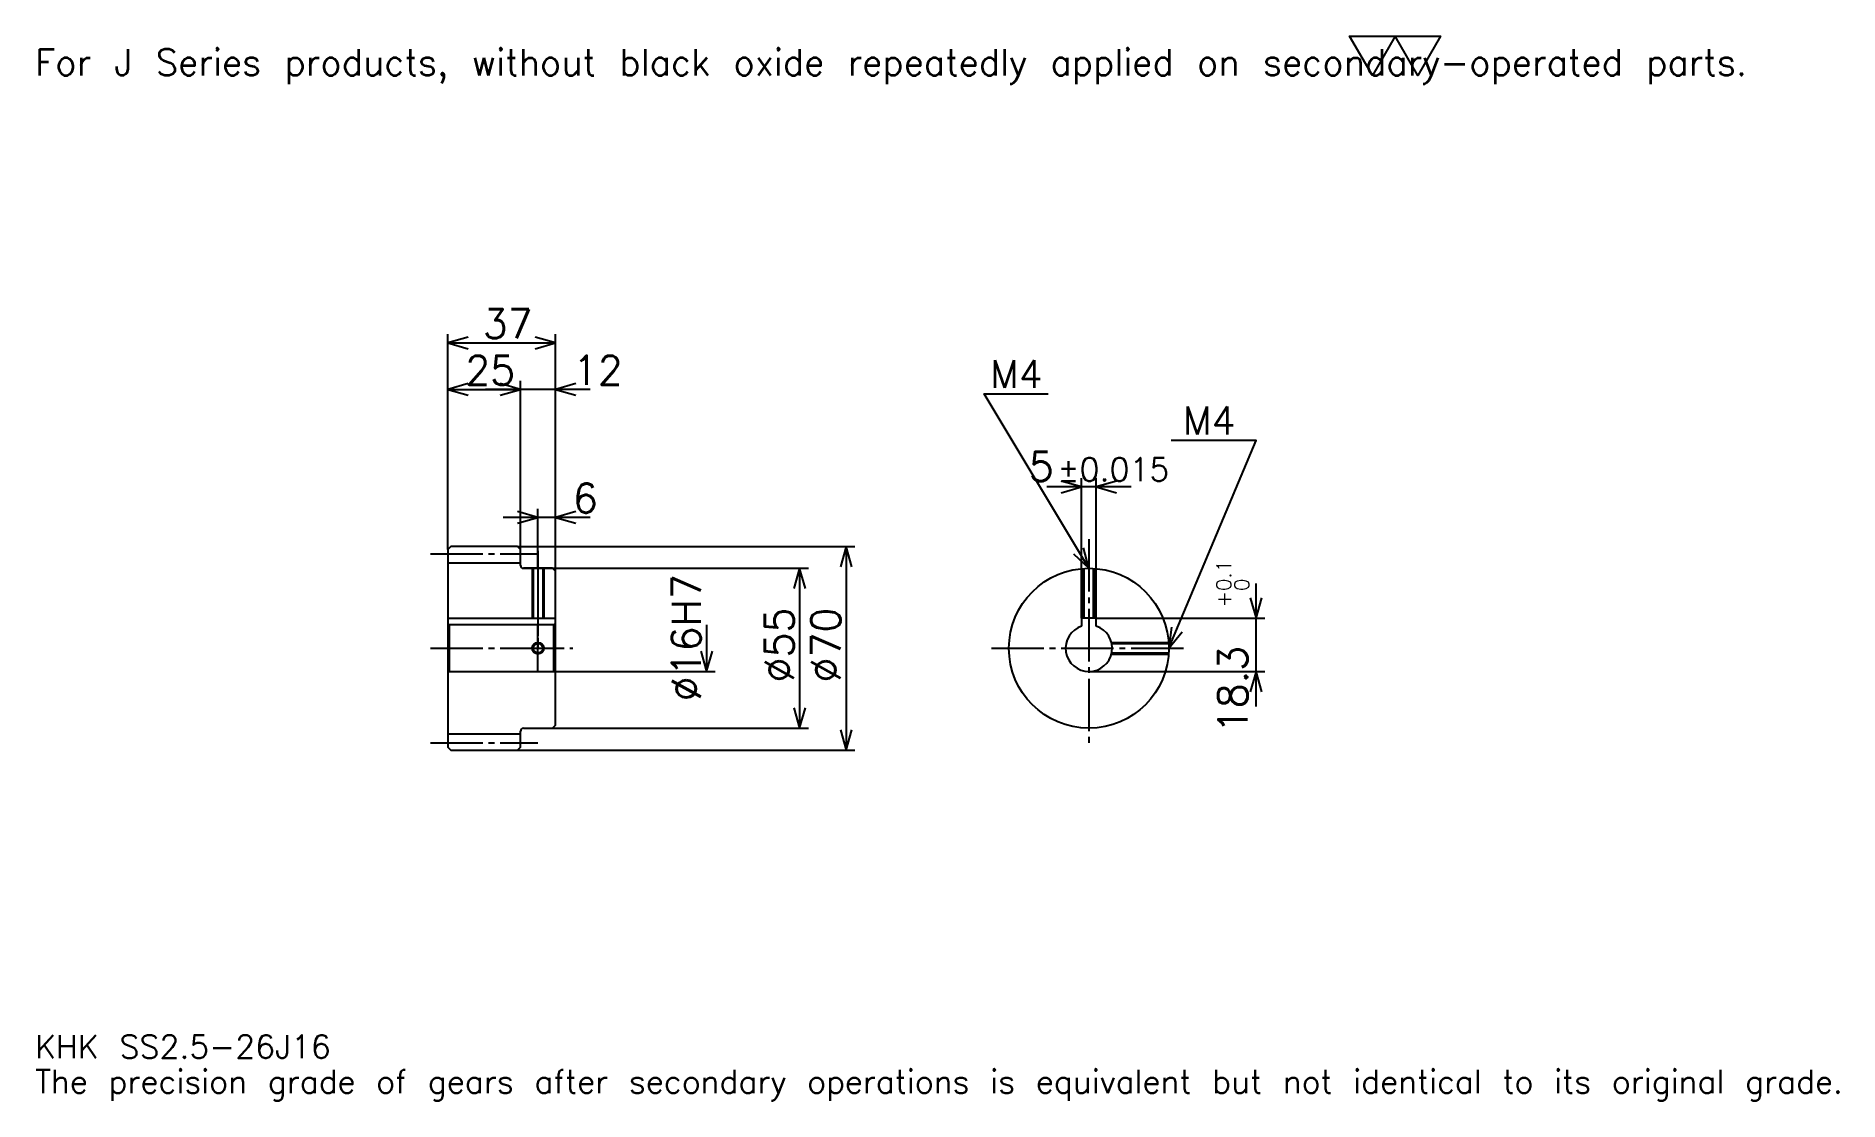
# Model space of a CAD drawing. Extents: x 20 to 641, y 7 to 374.
import ezdxf

# ---------------------------------------------------------------- set-up
doc = ezdxf.new("R2010")
doc.units = 0
doc.linetypes.add('DASHDOT', pattern=[24, 18, -2, 2, -2])
doc.layers.get('0').update_dxf_attribs({"linetype": 'CONTINUOUS'})
doc.layers.add('DASHDOT', color=6, linetype='DASHDOT')
doc.styles.add('KANJI', font='TXT', dxfattribs={"bigfont": 'BIGFONT'})

msp = doc.modelspace()

# ---------------------------------------------------------------- linework, layer by layer
at = {"color": 5}
for p, q in [((162, 198), (162, 271)), ((162, 268), (199, 268)), ((199, 198), (199, 271)), ((187, 198), (187, 255)), ((162, 252), (187, 252)), ((211, 252), (175, 252)), ((397, 218.5), (368, 218.5)), ((380, 173.300003), (380, 221.5)), ((385, 173.300003), (385, 221.5)), ((193, 198), (193, 211)), ((211, 208), (181, 208)), ((162, 197), (162, 198)), ((186, 198), (199, 198)), ((187, 197), (187, 198)), ((193, 190.5), (193, 198)), ((193, 190.5), (193, 198)), ((199, 198), (302, 198)), ((199, 189.5), (199, 198)), ((299, 198), (299, 128)), ((188, 190.5), (199, 190.5)), ((199, 190.5), (286, 190.5)), ((283, 190.5), (283, 135.5)), ((440, 143), (440, 185.300003)), ((251, 171), (251, 155)), ((385, 173.300003), (443, 173.300003)), ((199, 155), (254, 155)), ((382.5, 155), (443, 155)), ((188, 135.5), (199, 135.5)), ((199, 135.5), (286, 135.5)), ((186, 128), (199, 128)), ((199, 128), (302, 128))]:
    msp.add_line(p, q, dxfattribs=at)
at = {"color": 4}
for p, q in [((162, 192.375), (187, 192.375)), ((162, 173.300003), (199, 173.300003)), ((162.5, 171), (162.5, 155)), ((198.5, 171), (199, 171.5)), ((198.5, 155), (199, 154.5)), ((162, 133.625), (187, 133.625))]:
    msp.add_line(p, q, dxfattribs=at)
at = {"color": 7}
msp.add_lwpolyline([(480, 360), (472.200012, 373.519989), (503.399994, 373.519989), (495.600006, 360), (487.799988, 373.519989), (480, 360)], dxfattribs=at)
at = {"color": 5}
for points in [[(169, 270), (162, 268), (169, 266)], [(192, 266), (199, 268), (192, 270)], [(169, 254), (162, 252), (169, 250)], [(180, 250), (187, 252), (180, 254)], [(180, 250), (187, 252), (180, 254)], [(206, 254), (199, 252), (206, 250)], [(382.5, 190.5), (346.5, 250.5), (368.5, 250.5)], [(410, 163), (440, 234.5), (410.799988, 234.5)], [(373, 216.5), (380, 218.5), (373, 220.5)], [(392, 220.5), (385, 218.5), (392, 216.5)], [(186, 206), (193, 208), (186, 210)], [(206, 210), (199, 208), (206, 206)], [(301, 191), (299, 198), (297, 191)], [(377.183533, 195.47345), (382.5, 190.5), (380.613525, 197.531433)], [(285, 183.5), (283, 190.5), (281, 183.5)], [(438, 180.300003), (440, 173.300003), (442, 180.300003)], [(410.864075, 170.228653), (410, 163), (414.552551, 168.68103)], [(249, 162), (251, 155), (253, 162)], [(442, 148), (440, 155), (438, 148)], [(281, 142.5), (283, 135.5), (285, 142.5)], [(297, 135), (299, 128), (301, 135)]]:
    msp.add_lwpolyline(points, dxfattribs=at)
at = {"color": 4}
for points in [[(187, 191.5), (187, 197), (186, 198), (163, 198), (162, 197), (162, 154.5)], [(188, 135.5), (198, 135.5), (199, 136.5), (199, 189.5), (198, 190.5), (188, 190.5)], [(191, 190.5), (191, 173.300003)], [(191.380005, 190.5), (191.380005, 173.300003)], [(194.619995, 190.5), (194.619995, 173.300003)], [(195, 190.5), (195, 173.300003)], [(380.5, 173.300003), (380.5, 190.42717)], [(380.880005, 173.300003), (380.880005, 190.45224)], [(384.119995, 173.300003), (384.119995, 190.45224)], [(384.5, 173.300003), (384.5, 190.42717)], [(162, 154.5), (162.5, 155), (198.5, 155), (198.5, 171), (162.5, 171), (162, 171.5)], [(385, 170.599335), (385, 173.300003), (380, 173.300003), (380, 170.599335)], [(390.245972, 165), (409.927185, 165)], [(390.334259, 164.619995), (409.95224, 164.619995)], [(390.334259, 161.380005), (409.95224, 161.380005)], [(390.245972, 161), (409.927185, 161)], [(162, 154.5), (162, 129), (163, 128), (186, 128), (187, 129), (187, 134.5)]]:
    msp.add_lwpolyline(points, dxfattribs=at)
for centre, radius in [((382.5, 163), 27.5), ((193, 163), 1.62)]:
    msp.add_circle(centre, radius, dxfattribs=at)
at = {"color": 7}
msp.add_circle((193, 163), 2, dxfattribs=at)
at = {"color": 4}
for centre, radius, start, end in [((188, 191.5), 1, 180, 270), ((382.5, 163), 8, 108.209957329, 71.790042671), ((188, 134.5), 1, 90, 180)]:
    msp.add_arc(centre, radius, start, end, dxfattribs=at)
at = {"layer": 'DASHDOT', "color": 7}
for p, q in [((382.5, 200.5), (382.5, 129.5)), ((156, 195.5), (193, 195.5)), ((193, 190.5), (193, 163)), ((156, 163), (205, 163)), ((349, 163), (416, 163)), ((156, 130.5), (193, 130.5))]:
    msp.add_line(p, q, dxfattribs=at)
for points in [[(193, 196.5), (193, 167.300003)], [(193, 155), (193, 171)], [(185, 163), (201, 163)]]:
    msp.add_lwpolyline(points, dxfattribs=at)

# ---------------------------------------------------------------- texts
at = {"color": 7, "style": 'KANJI'}
for s, height, p in [('For J Series products, without black oxide repeatedly applied on secondary-operated parts.', 9, (20, 360)), ('37', 10, (174, 269.600006)), ('25', 10, (168, 253.600006)), ('12', 10, (205, 253.600006)), ('M4', 9.6, (348.5, 252.5)), ('M4', 9.6, (414.799988, 236.5)), ('5', 10, (361.858032, 220.5)), ('%%p0.015', 8, (371.756775, 220.5)), ('6', 10, (205, 209.600006)), ('KHK SS2.5-26J16', 8, (20, 22)), ('The precision grade of gears after secondary operations is equivalent but not identical to its original grade.', 8, (20, 10))]:
    msp.add_text(s, height=height, dxfattribs=at).set_placement(p)
for s, height, p in [('%%c16H7', 10, (249, 144.75)), ('0.1', 5, (431.399994, 182.690369)), ('0', 5, (437.600006, 182.690369)), ('+', 5, (431.399994, 177.090378)), ('%%c55', 10, (281, 151.25)), ('%%c70', 10, (297, 151.25)), ('18.3', 10, (437, 133.806412))]:
    msp.add_text(s, height=height, rotation=90, dxfattribs=at).set_placement(p)

doc.saveas('drawing.dxf')
